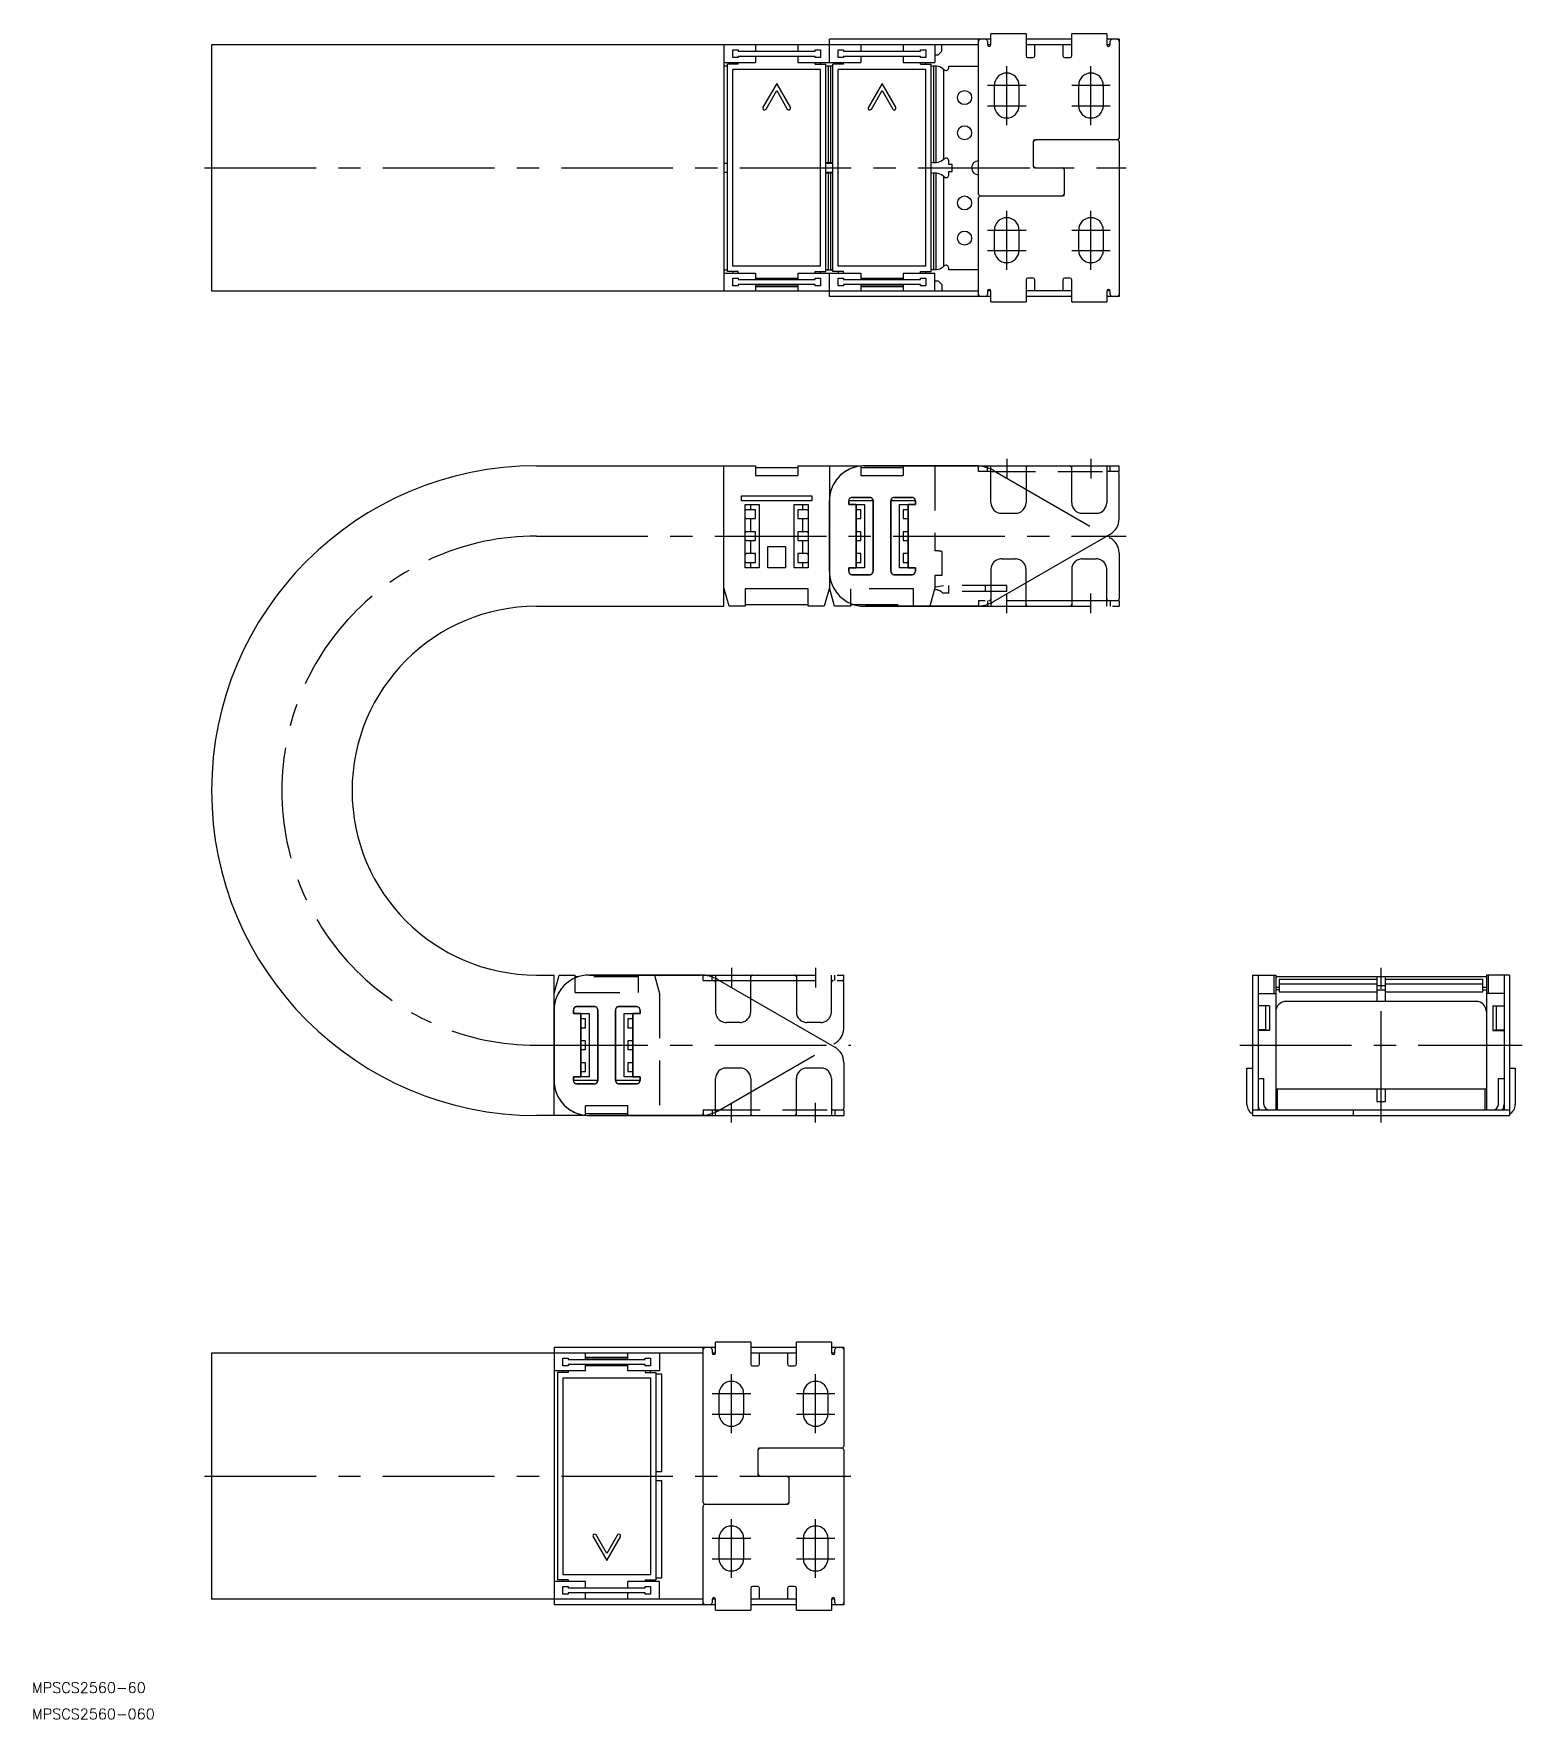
# Model space of a CAD drawing. Extents: x -51 to 373, y -34 to 446.
import ezdxf

# ---------------------------------------------------------------- set-up
doc = ezdxf.new("R2010")
doc.units = 0
for name, pattern in [('CENTER', [50.8, 31.75, -6.35, 6.35, -6.35]), ('DASHED', [19.05, 12.7, -6.35]), ('PHANTOM', [63.5, 31.75, -6.35, 6.35, -6.35, 6.35, -6.35])]:
    doc.linetypes.add(name, pattern=pattern)
doc.layers.get('0').update_dxf_attribs({"linetype": 'CONTINUOUS'})
doc.layers.add('CENTER', color=1, linetype='CENTER')
doc.styles.get("Standard").update_dxf_attribs({"font": 'txt.shx', "height": 3, "bigfont": 'bigfont.shx'})

msp = doc.modelspace()

# ---------------------------------------------------------------- linework, layer by layer
at = {"color": 7, "linetype": 'CONTINUOUS'}
for p, q in [((0, 442.570641), (0, 372.570641)), ((218.407972, 442.570641), (0, 442.570641)), ((145.907972, 442.570641), (145.907972, 372.570641)), ((154.907972, 442.570641), (154.907972, 440.770641)), ((166.907972, 442.570641), (166.907972, 440.770641)), ((175.907972, 437.570641), (175.907972, 444.170641)), ((221.907972, 444.170641), (175.907972, 444.170641)), ((184.907972, 442.570641), (184.907972, 440.770641)), ((196.907972, 442.570641), (196.907972, 440.770641)), ((205.907972, 442.570641), (205.907972, 437.570641)), ((207.907972, 440.770641), (207.907972, 442.570641)), ((218.407972, 400.070641), (218.407972, 444.170641)), ((220.907972, 443.670641), (220.907972, 442.670641)), ((221.89787, 442.570641), (220.918074, 442.570641)), ((231.907972, 445.770641), (221.907972, 445.770641)), ((221.907972, 442.670641), (221.907972, 445.770641)), ((231.907972, 445.770641), (231.907972, 439.470641)), ((244.907972, 444.170641), (231.907972, 444.170641)), ((244.907972, 442.570641), (231.907972, 442.570641)), ((234.407972, 439.470641), (234.407972, 442.570641)), ((242.407972, 442.570641), (242.407972, 439.470641)), ((254.907972, 445.770641), (244.907972, 445.770641)), ((244.907972, 439.470641), (244.907972, 445.770641)), ((254.907972, 445.770641), (254.907972, 442.670641)), ((258.407972, 444.170641), (254.907972, 444.170641)), ((255.89787, 442.570641), (254.918074, 442.570641)), ((255.907972, 442.670641), (255.907972, 443.670641)), ((258.407972, 444.170641), (258.407972, 416.070641)), ((145.907972, 437.570641), (154.907972, 437.570641)), ((146.907972, 378.070641), (146.907972, 437.070641)), ((149.907972, 437.070641), (146.907972, 437.070641)), ((148.407972, 438.970641), (148.407972, 441.170641)), ((148.407972, 441.170641), (149.907972, 441.170641)), ((149.907972, 438.970641), (148.407972, 438.970641)), ((148.407972, 437.570641), (148.407972, 437.070641)), ((149.907972, 441.170641), (149.907972, 440.770641)), ((149.907972, 440.770641), (171.907972, 440.770641)), ((149.907972, 439.370641), (171.907972, 439.370641)), ((149.907972, 439.370641), (149.907972, 438.970641)), ((149.907972, 437.070641), (149.907972, 437.570641)), ((154.907972, 439.370641), (154.907972, 437.570641)), ((166.907972, 439.370641), (166.907972, 437.570641)), ((166.907972, 437.570641), (184.907972, 437.570641)), ((171.907972, 440.770641), (171.907972, 441.170641)), ((171.907972, 441.170641), (173.407972, 441.170641)), ((171.907972, 438.970641), (171.907972, 439.370641)), ((173.407972, 438.970641), (171.907972, 438.970641)), ((171.907972, 437.070641), (171.907972, 437.570641)), ((171.907972, 437.070641), (174.907972, 437.070641)), ((173.407972, 441.170641), (173.407972, 438.970641)), ((173.407972, 437.070641), (173.407972, 437.570641)), ((174.907972, 378.070641), (174.907972, 437.070641)), ((176.907972, 378.070641), (176.907972, 437.070641)), ((179.907972, 437.070641), (176.907972, 437.070641)), ((178.407972, 438.970641), (178.407972, 441.170641)), ((178.407972, 441.170641), (179.907972, 441.170641)), ((179.907972, 438.970641), (178.407972, 438.970641)), ((178.407972, 437.570641), (178.407972, 437.070641)), ((179.907972, 441.170641), (179.907972, 440.770641)), ((179.907972, 440.770641), (201.907972, 440.770641)), ((179.907972, 439.370641), (201.907972, 439.370641)), ((179.907972, 439.370641), (179.907972, 438.970641)), ((179.907972, 437.070641), (179.907972, 437.570641)), ((184.907972, 439.370641), (184.907972, 437.570641)), ((196.907972, 439.370641), (196.907972, 437.570641)), ((196.907972, 437.570641), (205.907972, 437.570641)), ((201.907972, 440.770641), (201.907972, 441.170641)), ((201.907972, 441.170641), (203.407972, 441.170641)), ((201.907972, 438.970641), (201.907972, 439.370641)), ((203.407972, 438.970641), (201.907972, 438.970641)), ((201.907972, 437.070641), (201.907972, 437.570641)), ((201.907972, 437.070641), (204.907972, 437.070641)), ((203.407972, 441.170641), (203.407972, 438.970641)), ((203.407972, 437.070641), (203.407972, 437.570641)), ((204.907972, 378.070641), (204.907972, 437.070641)), ((205.907972, 439.770641), (206.907972, 439.770641)), ((206.907972, 439.770641), (207.907972, 440.770641)), ((232.407972, 438.970641), (233.907972, 438.970641)), ((242.907972, 438.970641), (244.407972, 438.970641)), ((146.907972, 436.570641), (145.907972, 436.570641)), ((173.407972, 435.570641), (148.407972, 435.570641)), ((148.407972, 379.570641), (148.407972, 435.570641)), ((173.407972, 379.570641), (173.407972, 435.570641)), ((175.207972, 436.570641), (175.207972, 436.508914)), ((176.907972, 436.570641), (175.207972, 436.570641)), ((175.607972, 436.559375), (175.607972, 409.081907)), ((176.207972, 436.559375), (176.207972, 409.081907)), ((203.407972, 435.570641), (178.407972, 435.570641)), ((178.407972, 379.570641), (178.407972, 435.570641)), ((203.407972, 379.570641), (203.407972, 435.570641)), ((205.607972, 436.559375), (205.607972, 409.081907)), ((206.207972, 436.559375), (206.207972, 409.081907)), ((208.407972, 435.69314), (208.407972, 409.948142)), ((209.907972, 436.570641), (218.407972, 436.570641)), ((209.907972, 436.034742), (209.907972, 436.570641)), ((160.907972, 431.570641), (157.010858, 424.820641)), ((157.876883, 424.320641), (160.907972, 429.570641)), ((164.805086, 424.820641), (160.907972, 431.570641)), ((160.907972, 429.570641), (163.939061, 424.320641)), ((190.907972, 431.570641), (187.010858, 424.820641)), ((187.876883, 424.320641), (190.907972, 429.570641)), ((194.805086, 424.820641), (190.907972, 431.570641)), ((190.907972, 429.570641), (193.939061, 424.320641)), ((222.907972, 425.270641), (222.907972, 431.070641)), ((229.907972, 431.070641), (229.907972, 425.270641)), ((246.907972, 425.270641), (246.907972, 431.070641)), ((253.907972, 431.070641), (253.907972, 425.270641)), ((233.907972, 415.070641), (233.907972, 408.070641)), ((257.907972, 415.570641), (234.407972, 415.570641)), ((258.407972, 415.070641), (258.407972, 370.970641)), ((146.907972, 408.820641), (145.907972, 408.820641)), ((175.207972, 409.132367), (175.207972, 408.820641)), ((176.907972, 408.820641), (175.207972, 408.820641)), ((209.907972, 408.570641), (209.907972, 409.606539)), ((210.907972, 408.570641), (209.907972, 408.570641)), ((210.907972, 406.570641), (210.907972, 408.570641)), ((145.907972, 406.320641), (146.907972, 406.320641)), ((175.207972, 406.320641), (176.907972, 406.320641)), ((175.207972, 406.320641), (175.207972, 406.008914)), ((175.607972, 406.059375), (175.607972, 378.581907)), ((176.207972, 406.059375), (176.207972, 378.581907)), ((205.607972, 406.059375), (205.607972, 378.581907)), ((206.207972, 406.059375), (206.207972, 378.581907)), ((208.407972, 405.19314), (208.407972, 379.448142)), ((209.907972, 405.534742), (209.907972, 406.570641)), ((209.907972, 406.570641), (210.907972, 406.570641)), ((234.407972, 407.570641), (242.407972, 407.570641)), ((242.907972, 400.070641), (242.907972, 407.070641)), ((218.407972, 370.970641), (218.407972, 399.070641)), ((218.907972, 399.570641), (242.407972, 399.570641)), ((222.907972, 384.070641), (222.907972, 389.870641)), ((229.907972, 389.870641), (229.907972, 384.070641)), ((246.907972, 384.070641), (246.907972, 389.870641)), ((253.907972, 389.870641), (253.907972, 384.070641)), ((173.407972, 379.570641), (148.407972, 379.570641)), ((203.407972, 379.570641), (178.407972, 379.570641)), ((145.907972, 378.570641), (146.907972, 378.570641)), ((145.907972, 377.570641), (154.907972, 377.570641)), ((149.907972, 378.070641), (146.907972, 378.070641)), ((148.407972, 378.070641), (148.407972, 377.570641)), ((148.407972, 376.170641), (149.907972, 376.170641)), ((148.407972, 373.970641), (148.407972, 376.170641)), ((149.907972, 377.570641), (149.907972, 378.070641)), ((149.907972, 376.170641), (149.907972, 375.770641)), ((149.907972, 375.770641), (171.907972, 375.770641)), ((154.907972, 377.570641), (154.907972, 375.770641)), ((154.907972, 376.170641), (166.907972, 376.170641)), ((166.907972, 377.570641), (166.907972, 375.770641)), ((166.907972, 377.570641), (184.907972, 377.570641)), ((171.907972, 377.570641), (171.907972, 378.070641)), ((171.907972, 378.070641), (174.907972, 378.070641)), ((171.907972, 375.770641), (171.907972, 376.170641)), ((171.907972, 376.170641), (173.407972, 376.170641)), ((173.407972, 377.570641), (173.407972, 378.070641)), ((173.407972, 376.170641), (173.407972, 373.970641)), ((175.207972, 378.632367), (175.207972, 378.570641)), ((175.207972, 378.570641), (176.907972, 378.570641)), ((175.907972, 370.970641), (175.907972, 377.570641)), ((179.907972, 378.070641), (176.907972, 378.070641)), ((178.407972, 378.070641), (178.407972, 377.570641)), ((178.407972, 376.170641), (179.907972, 376.170641)), ((178.407972, 373.970641), (178.407972, 376.170641)), ((179.907972, 377.570641), (179.907972, 378.070641)), ((179.907972, 376.170641), (179.907972, 375.770641)), ((179.907972, 375.770641), (201.907972, 375.770641)), ((184.907972, 377.570641), (184.907972, 375.770641)), ((184.907972, 376.170641), (196.907972, 376.170641)), ((196.907972, 377.570641), (205.907972, 377.570641)), ((196.907972, 377.570641), (196.907972, 375.770641)), ((201.907972, 377.570641), (201.907972, 378.070641)), ((201.907972, 378.070641), (204.907972, 378.070641)), ((201.907972, 375.770641), (201.907972, 376.170641)), ((201.907972, 376.170641), (203.407972, 376.170641)), ((203.407972, 377.570641), (203.407972, 378.070641)), ((203.407972, 376.170641), (203.407972, 373.970641)), ((205.907972, 372.570641), (205.907972, 377.570641)), ((205.907972, 375.370641), (206.907972, 375.370641)), ((207.907972, 374.370641), (206.907972, 375.370641)), ((209.907972, 378.570641), (209.907972, 379.106539)), ((218.407972, 378.570641), (209.907972, 378.570641)), ((231.907972, 375.670641), (231.907972, 369.370641)), ((233.907972, 376.170641), (232.407972, 376.170641)), ((234.407972, 372.570641), (234.407972, 375.670641)), ((242.407972, 375.670641), (242.407972, 372.570641)), ((244.407972, 376.170641), (242.907972, 376.170641)), ((244.907972, 369.370641), (244.907972, 375.670641)), ((0, 372.570641), (218.407972, 372.570641)), ((149.907972, 373.970641), (148.407972, 373.970641)), ((171.907972, 374.370641), (149.907972, 374.370641)), ((149.907972, 374.370641), (149.907972, 373.970641)), ((154.907972, 374.370641), (154.907972, 372.570641)), ((154.907972, 373.983071), (166.907972, 373.983071)), ((154.907972, 373.797421), (166.907972, 373.797421)), ((166.907972, 374.370641), (166.907972, 372.570641)), ((171.907972, 373.970641), (171.907972, 374.370641)), ((173.407972, 373.970641), (171.907972, 373.970641)), ((221.907972, 370.970641), (175.907972, 370.970641)), ((179.907972, 373.970641), (178.407972, 373.970641)), ((201.907972, 374.370641), (179.907972, 374.370641)), ((179.907972, 374.370641), (179.907972, 373.970641)), ((184.907972, 374.370641), (184.907972, 372.570641)), ((184.907972, 373.983071), (196.907972, 373.983071)), ((184.907972, 373.797421), (196.907972, 373.797421)), ((196.907972, 374.370641), (196.907972, 372.570641)), ((201.907972, 373.970641), (201.907972, 374.370641)), ((203.407972, 373.970641), (201.907972, 373.970641)), ((207.907972, 374.370641), (207.907972, 372.570641)), ((220.907972, 372.470641), (220.907972, 371.470641)), ((221.89787, 372.570641), (220.918074, 372.570641)), ((221.907972, 369.370641), (221.907972, 372.470641)), ((244.907972, 372.570641), (231.907972, 372.570641)), ((244.907972, 370.970641), (231.907972, 370.970641)), ((254.907972, 372.470641), (254.907972, 369.370641)), ((258.407972, 370.970641), (254.907972, 370.970641)), ((255.89787, 372.570641), (254.918074, 372.570641)), ((255.907972, 371.470641), (255.907972, 372.470641)), ((221.907972, 369.370641), (231.907972, 369.370641)), ((244.907972, 369.370641), (254.907972, 369.370641)), ((92.5, 322.714731), (154.907972, 322.714731)), ((145.907972, 282.714731), (145.907972, 322.714731)), ((154.907972, 322.714731), (154.907972, 319.994927)), ((154.907972, 322.214731), (166.907972, 322.214731)), ((166.907972, 322.714731), (184.907972, 322.714731)), ((166.907972, 322.714731), (166.907972, 319.994927)), ((175.907972, 322.714731), (175.907972, 288.014731)), ((184.907972, 322.714731), (184.907972, 322.664605)), ((217.907972, 322.714731), (185.907972, 322.714731)), ((218.407972, 322.714731), (258.407972, 322.714731)), ((218.407972, 321.114731), (218.407972, 322.714731)), ((220.907972, 321.114731), (220.907972, 322.714731)), ((221.907972, 312.214731), (221.907972, 322.714731)), ((231.907972, 322.714731), (231.907972, 312.214731)), ((244.907972, 312.214731), (244.907972, 322.714731)), ((254.907972, 322.714731), (254.907972, 312.214731)), ((255.907972, 321.114731), (255.907972, 322.714731)), ((258.407972, 321.114731), (258.407972, 322.714731)), ((154.907972, 319.994927), (166.907972, 319.994927)), ((221.907972, 321.114731), (218.407972, 321.114731)), ((258.407972, 321.114731), (254.907972, 321.114731)), ((258.407972, 307.601482), (258.407972, 320.614731)), ((150.907972, 314.214731), (170.907972, 314.214731)), ((150.907972, 312.714731), (150.907972, 314.214731)), ((170.907972, 312.714731), (150.907972, 312.714731)), ((170.907972, 314.214731), (170.907972, 312.714731)), ((188.407972, 312.714731), (181.407972, 312.714731)), ((181.407972, 312.714731), (181.407972, 311.714731)), ((187.407972, 313.714731), (182.407972, 313.714731)), ((188.407972, 292.714731), (188.407972, 312.714731)), ((193.407972, 312.714731), (193.407972, 292.714731)), ((200.407972, 312.714731), (193.407972, 312.714731)), ((199.407972, 313.714731), (194.407972, 313.714731)), ((200.407972, 311.714731), (200.407972, 312.714731)), ((151.907972, 311.714731), (155.907972, 311.714731)), ((151.907972, 293.714731), (151.907972, 311.714731)), ((154.907972, 310.214731), (152.207972, 310.214731)), ((152.207972, 307.714731), (154.907972, 307.714731)), ((153.507972, 310.214731), (153.507972, 311.714731)), ((153.507972, 303.964731), (153.507972, 307.714731)), ((154.907972, 307.714731), (154.907972, 310.214731)), ((155.907972, 311.714731), (155.907972, 293.714731)), ((165.907972, 293.714731), (165.907972, 311.714731)), ((165.907972, 311.714731), (169.907972, 311.714731)), ((169.607972, 310.214731), (166.907972, 310.214731)), ((166.907972, 310.214731), (166.907972, 307.714731)), ((166.907972, 307.714731), (169.607972, 307.714731)), ((168.307972, 311.714731), (168.307972, 310.214731)), ((168.307972, 307.714731), (168.307972, 303.964731)), ((169.907972, 311.714731), (169.907972, 293.714731)), ((181.407972, 311.714731), (185.907972, 311.714731)), ((183.507972, 293.714731), (183.507972, 311.714731)), ((184.907972, 310.214731), (183.507972, 310.214731)), ((183.507972, 307.714731), (184.907972, 307.714731)), ((184.907972, 307.714731), (184.907972, 310.214731)), ((185.907972, 311.714731), (185.907972, 293.714731)), ((195.907972, 293.714731), (195.907972, 311.714731)), ((195.907972, 311.714731), (200.407972, 311.714731)), ((198.307972, 310.214731), (196.907972, 310.214731)), ((196.907972, 310.214731), (196.907972, 307.714731)), ((196.907972, 307.714731), (198.307972, 307.714731)), ((198.307972, 293.714731), (198.307972, 311.714731)), ((224.907972, 309.214731), (228.907972, 309.214731)), ((247.907972, 309.214731), (251.907972, 309.214731)), ((154.907972, 303.964731), (152.207972, 303.964731)), ((154.907972, 301.464731), (154.907972, 303.964731)), ((169.607972, 303.964731), (166.907972, 303.964731)), ((166.907972, 303.964731), (166.907972, 301.464731)), ((184.907972, 303.964731), (183.507972, 303.964731)), ((184.907972, 301.464731), (184.907972, 303.964731)), ((196.907972, 303.964731), (196.907972, 301.464731)), ((198.307972, 303.964731), (196.907972, 303.964731)), ((222.623362, 284.054477), (255.907972, 303.271355)), ((152.207972, 301.464731), (154.907972, 301.464731)), ((154.907972, 297.714731), (152.207972, 297.714731)), ((153.507972, 297.714731), (153.507972, 301.464731)), ((154.907972, 295.214731), (154.907972, 297.714731)), ((158.407972, 299.714731), (163.407972, 299.714731)), ((158.407972, 293.714731), (158.407972, 299.714731)), ((163.407972, 299.714731), (163.407972, 293.714731)), ((166.907972, 301.464731), (169.607972, 301.464731)), ((169.607972, 297.714731), (166.907972, 297.714731)), ((166.907972, 297.714731), (166.907972, 295.214731)), ((168.307972, 301.464731), (168.307972, 297.714731)), ((183.507972, 301.464731), (184.907972, 301.464731)), ((184.907972, 297.714731), (183.507972, 297.714731)), ((184.907972, 295.214731), (184.907972, 297.714731)), ((196.907972, 301.464731), (198.307972, 301.464731)), ((198.307972, 297.714731), (196.907972, 297.714731)), ((196.907972, 297.714731), (196.907972, 295.214731)), ((155.907972, 293.714731), (151.907972, 293.714731)), ((152.207972, 295.214731), (154.907972, 295.214731)), ((153.507972, 293.714731), (153.507972, 295.214731)), ((163.407972, 293.714731), (158.407972, 293.714731)), ((169.907972, 293.714731), (165.907972, 293.714731)), ((166.907972, 295.214731), (169.607972, 295.214731)), ((168.307972, 295.214731), (168.307972, 293.714731)), ((181.407972, 293.714731), (181.407972, 292.714731)), ((185.907972, 293.714731), (181.407972, 293.714731)), ((183.507972, 295.214731), (184.907972, 295.214731)), ((200.407972, 293.714731), (195.907972, 293.714731)), ((196.907972, 295.214731), (198.307972, 295.214731)), ((200.407972, 292.714731), (200.407972, 293.714731)), ((147.338022, 282.714731), (145.907972, 288.014731)), ((175.907972, 288.014731), (174.477922, 282.714731)), ((177.338022, 282.714731), (175.907972, 288.014731)), ((182.407972, 291.714731), (187.407972, 291.714731)), ((194.407972, 291.714731), (199.407972, 291.714731)), ((169.907972, 287.714731), (151.907972, 287.714731)), ((151.907972, 287.714731), (151.907972, 282.714731)), ((151.907972, 283.214731), (169.907972, 283.214731)), ((169.907972, 282.714731), (169.907972, 287.714731)), ((181.907972, 283.54958), (181.907972, 282.714731)), ((181.907972, 283.214731), (182.785473, 283.214731)), ((92.5, 282.714731), (145.907972, 282.714731)), ((151.907972, 282.714731), (147.338022, 282.714731)), ((174.477922, 282.714731), (169.907972, 282.714731)), ((181.907972, 282.714731), (177.338022, 282.714731)), ((185.907972, 282.714731), (217.623362, 282.714731)), ((92.5, 177.714731), (97.507972, 177.714731)), ((97.507972, 137.714731), (97.507972, 177.714731)), ((97.507972, 172.414731), (98.938022, 177.714731)), ((98.938022, 177.714731), (103.507972, 177.714731)), ((103.507972, 176.879882), (103.507972, 177.714731)), ((107.507972, 177.714731), (139.223362, 177.714731)), ((296.417279, 177.714731), (303.017279, 177.714731)), ((296.417279, 177.714731), (296.417279, 137.714731)), ((298.017279, 177.714731), (298.017279, 139.314731)), ((302.517279, 177.714731), (302.517279, 172.414731)), ((303.017279, 177.714731), (303.017279, 139.314731)), ((363.017279, 177.714731), (363.017279, 139.314731)), ((369.617279, 177.714731), (363.017279, 177.714731)), ((363.517279, 177.714731), (363.517279, 172.414731)), ((368.017279, 177.714731), (368.017279, 139.314731)), ((369.617279, 177.714731), (369.617279, 137.714731)), ((104.385473, 177.214731), (103.507972, 177.214731)), ((144.223362, 176.374985), (177.507972, 157.158107)), ((363.017279, 177.214731), (303.017279, 177.214731)), ((304.017279, 174.114731), (303.017279, 174.114731)), ((304.017279, 173.514731), (303.017279, 173.514731)), ((304.017279, 176.514731), (331.767279, 176.514731)), ((304.017279, 176.514731), (304.017279, 172.914731)), ((304.017279, 175.205602), (331.767279, 175.205602)), ((304.017279, 172.914731), (331.767279, 172.914731)), ((331.767279, 177.214731), (331.767279, 170.214731)), ((331.767279, 174.714731), (334.267279, 174.714731)), ((331.767279, 173.514731), (334.267279, 173.514731)), ((334.267279, 170.214731), (334.267279, 177.214731)), ((334.267279, 176.514731), (362.017279, 176.514731)), ((334.267279, 175.205602), (362.017279, 175.205602)), ((334.267279, 172.914731), (362.017279, 172.914731)), ((362.017279, 172.914731), (362.017279, 176.514731)), ((363.017279, 174.114731), (362.017279, 174.114731)), ((362.017279, 173.514731), (363.017279, 173.514731)), ((104.007972, 168.714731), (109.007972, 168.714731)), ((116.007972, 168.714731), (121.007972, 168.714731)), ((298.017279, 172.414731), (303.017279, 172.414731)), ((301.217279, 168.914731), (298.017279, 168.914731)), ((300.217279, 162.106967), (300.217279, 168.914731)), ((301.217279, 168.914731), (301.217279, 161.914731)), ((360.017279, 170.214731), (306.017279, 170.214731)), ((368.017279, 172.414731), (363.017279, 172.414731)), ((364.817279, 168.914731), (368.017279, 168.914731)), ((364.817279, 168.914731), (364.817279, 161.914731)), ((365.817279, 168.914731), (365.817279, 162.106967)), ((103.007972, 166.714731), (103.007972, 167.714731)), ((103.007972, 166.714731), (107.507972, 166.714731)), ((105.107972, 148.714731), (105.107972, 166.714731)), ((106.507972, 165.214731), (105.107972, 165.214731)), ((106.507972, 162.714731), (106.507972, 165.214731)), ((107.507972, 166.714731), (107.507972, 148.714731)), ((110.007972, 167.714731), (110.007972, 147.714731)), ((115.007972, 147.714731), (115.007972, 167.714731)), ((117.507972, 148.714731), (117.507972, 166.714731)), ((117.507972, 166.714731), (122.007972, 166.714731)), ((118.507972, 165.214731), (118.507972, 162.714731)), ((119.907972, 165.214731), (118.507972, 165.214731)), ((119.907972, 166.714731), (119.907972, 148.714731)), ((122.007972, 167.714731), (122.007972, 166.714731)), ((105.107972, 162.714731), (106.507972, 162.714731)), ((106.507972, 158.964731), (105.107972, 158.964731)), ((106.507972, 156.464731), (106.507972, 158.964731)), ((118.507972, 162.714731), (119.907972, 162.714731)), ((118.507972, 158.964731), (118.507972, 156.464731)), ((119.907972, 158.964731), (118.507972, 158.964731)), ((300.217279, 162.106967), (298.017279, 162.106967)), ((301.217279, 161.914731), (298.017279, 161.914731)), ((364.817279, 161.914731), (368.017279, 161.914731)), ((365.817279, 162.106967), (368.017279, 162.106967)), ((105.107972, 156.464731), (106.507972, 156.464731)), ((118.507972, 156.464731), (119.907972, 156.464731)), ((106.507972, 152.714731), (105.107972, 152.714731)), ((105.107972, 150.214731), (106.507972, 150.214731)), ((106.507972, 150.214731), (106.507972, 152.714731)), ((118.507972, 152.714731), (118.507972, 150.214731)), ((119.907972, 152.714731), (118.507972, 152.714731)), ((118.507972, 150.214731), (119.907972, 150.214731)), ((150.507972, 151.214731), (146.507972, 151.214731)), ((173.507972, 151.214731), (169.507972, 151.214731)), ((180.007972, 152.82798), (180.007972, 139.814731)), ((294.817279, 151.214731), (296.417279, 151.214731)), ((294.817279, 140.814731), (294.817279, 151.214731)), ((369.617279, 151.214731), (371.217279, 151.214731)), ((371.217279, 151.214731), (371.217279, 140.814731)), ((107.507972, 148.714731), (103.007972, 148.714731)), ((103.007972, 147.714731), (103.007972, 148.714731)), ((110.007972, 147.714731), (103.007972, 147.714731)), ((109.007972, 146.714731), (104.007972, 146.714731)), ((122.007972, 147.714731), (115.007972, 147.714731)), ((121.007972, 146.714731), (116.007972, 146.714731)), ((122.007972, 148.714731), (117.507972, 148.714731)), ((122.007972, 148.714731), (122.007972, 147.714731)), ((143.507972, 137.714731), (143.507972, 148.214731)), ((153.507972, 148.214731), (153.507972, 137.714731)), ((166.507972, 137.714731), (166.507972, 148.214731)), ((176.507972, 148.214731), (176.507972, 137.714731)), ((298.017279, 148.214731), (299.617279, 148.214731)), ((299.617279, 140.814731), (299.617279, 148.214731)), ((363.017279, 145.214731), (303.017279, 145.214731)), ((303.517279, 139.314731), (303.517279, 145.214731)), ((331.767279, 145.214731), (331.767279, 141.714731)), ((334.267279, 141.714731), (334.267279, 145.214731)), ((362.517279, 145.214731), (362.517279, 139.314731)), ((366.417279, 148.214731), (368.017279, 148.214731)), ((366.417279, 140.814731), (366.417279, 148.214731)), ((140.007972, 139.314731), (143.507972, 139.314731)), ((140.007972, 139.314731), (140.007972, 137.714731)), ((142.507972, 139.314731), (142.507972, 137.714731)), ((176.507972, 139.314731), (180.007972, 139.314731)), ((177.507972, 139.314731), (177.507972, 137.714731)), ((180.007972, 139.314731), (180.007972, 137.714731)), ((296.417279, 139.314731), (369.617279, 139.314731)), ((325.017279, 139.314731), (325.017279, 137.714731)), ((331.767279, 141.714731), (334.267279, 141.714731)), ((106.507972, 137.714731), (92.5, 137.714731)), ((106.507972, 137.714731), (106.507972, 137.764857)), ((139.507972, 137.714731), (107.507972, 137.714731)), ((140.007972, 137.714731), (180.007972, 137.714731)), ((296.417279, 137.714731), (369.617279, 137.714731)), ((143.507972, 70.1), (143.507972, 73.2)), ((153.507972, 73.2), (143.507972, 73.2)), ((153.507972, 73.2), (153.507972, 66.9)), ((166.507972, 66.9), (166.507972, 73.2)), ((176.507972, 73.2), (166.507972, 73.2)), ((176.507972, 73.2), (176.507972, 70.1)), ((0, 70), (0, 0)), ((140.007972, 70), (0, 70)), ((97.507972, 71.6), (97.507972, -1.6)), ((143.507972, 71.6), (97.507972, 71.6)), ((100.007972, 68.6), (101.507972, 68.6)), ((100.007972, 66.4), (100.007972, 68.6)), ((101.507972, 68.6), (101.507972, 68.2)), ((101.507972, 68.2), (123.507972, 68.2)), ((106.507972, 68.2), (106.507972, 70)), ((118.507972, 68.77322), (106.507972, 68.77322)), ((118.507972, 68.587569), (106.507972, 68.587569)), ((118.507972, 68.2), (118.507972, 70)), ((123.507972, 68.6), (125.007972, 68.6)), ((123.507972, 68.2), (123.507972, 68.6)), ((125.007972, 68.6), (125.007972, 66.4)), ((127.507972, 70), (127.507972, 65)), ((140.007972, 27.5), (140.007972, 71.6)), ((142.507972, 71.1), (142.507972, 70.1)), ((143.49787, 70), (142.518074, 70)), ((166.507972, 71.6), (153.507972, 71.6)), ((166.507972, 70), (153.507972, 70)), ((156.007972, 66.9), (156.007972, 70)), ((164.007972, 70), (164.007972, 66.9)), ((180.007972, 71.6), (176.507972, 71.6)), ((177.49787, 70), (176.518074, 70)), ((177.507972, 70.1), (177.507972, 71.1)), ((180.007972, 71.6), (180.007972, 43.5)), ((106.507972, 65), (97.507972, 65)), ((98.507972, 64.5), (98.507972, 5.5)), ((101.507972, 64.5), (98.507972, 64.5)), ((101.507972, 66.4), (100.007972, 66.4)), ((100.007972, 65), (100.007972, 64.5)), ((100.007972, 63), (125.007972, 63)), ((100.007972, 63), (100.007972, 7)), ((123.507972, 66.8), (101.507972, 66.8)), ((101.507972, 66.8), (101.507972, 66.4)), ((101.507972, 65), (101.507972, 64.5)), ((106.507972, 65), (106.507972, 66.8)), ((118.507972, 66.4), (106.507972, 66.4)), ((118.507972, 65), (118.507972, 66.8)), ((127.507972, 65), (118.507972, 65)), ((123.507972, 66.4), (123.507972, 66.8)), ((125.007972, 66.4), (123.507972, 66.4)), ((123.507972, 65), (123.507972, 64.5)), ((123.507972, 64.5), (126.507972, 64.5)), ((125.007972, 64.5), (125.007972, 65)), ((125.007972, 63), (125.007972, 7)), ((126.507972, 64.5), (126.507972, 5.5)), ((128.207972, 64), (126.507972, 64)), ((128.207972, 36.25), (128.207972, 64)), ((154.007972, 66.4), (155.507972, 66.4)), ((164.507972, 66.4), (166.007972, 66.4)), ((144.507972, 52.7), (144.507972, 58.5)), ((151.507972, 58.5), (151.507972, 52.7)), ((168.507972, 52.7), (168.507972, 58.5)), ((175.507972, 58.5), (175.507972, 52.7)), ((155.507972, 42.5), (155.507972, 35.5)), ((179.507972, 43), (156.007972, 43)), ((180.007972, 42.5), (180.007972, -1.6)), ((128.207972, 36.25), (126.507972, 36.25)), ((126.507972, 33.75), (128.207972, 33.75)), ((128.207972, 6), (128.207972, 33.75)), ((156.007972, 35), (164.007972, 35)), ((164.507972, 27.5), (164.507972, 34.5)), ((140.007972, -1.6), (140.007972, 26.5)), ((140.507972, 27), (164.007972, 27)), ((108.610858, 17.75), (112.507972, 11)), ((112.507972, 13), (109.476883, 18.25)), ((115.539061, 18.25), (112.507972, 13)), ((112.507972, 11), (116.405086, 17.75)), ((144.507972, 11.5), (144.507972, 17.3)), ((151.507972, 17.3), (151.507972, 11.5)), ((168.507972, 11.5), (168.507972, 17.3)), ((175.507972, 17.3), (175.507972, 11.5)), ((106.507972, 5), (97.507972, 5)), ((101.507972, 5.5), (98.507972, 5.5)), ((100.007972, 7), (125.007972, 7)), ((100.007972, 5.5), (100.007972, 5)), ((101.507972, 5.5), (101.507972, 5)), ((106.507972, 3.2), (106.507972, 5)), ((127.507972, 5), (118.507972, 5)), ((118.507972, 3.2), (118.507972, 5)), ((123.507972, 5.5), (126.507972, 5.5)), ((123.507972, 5.5), (123.507972, 5)), ((125.007972, 5), (125.007972, 5.5)), ((126.507972, 6), (128.207972, 6)), ((127.507972, 0), (127.507972, 5)), ((140.007972, 0), (0, 0)), ((100.007972, 1.4), (100.007972, 3.6)), ((100.007972, 3.6), (101.507972, 3.6)), ((101.507972, 1.4), (100.007972, 1.4)), ((101.507972, 3.6), (101.507972, 3.2)), ((101.507972, 3.2), (123.507972, 3.2)), ((123.507972, 1.8), (101.507972, 1.8)), ((101.507972, 1.8), (101.507972, 1.4)), ((106.507972, 0), (106.507972, 1.8)), ((118.507972, 0), (118.507972, 1.8)), ((123.507972, 3.6), (125.007972, 3.6)), ((123.507972, 3.2), (123.507972, 3.6)), ((123.507972, 1.4), (123.507972, 1.8)), ((125.007972, 1.4), (123.507972, 1.4)), ((125.007972, 3.6), (125.007972, 1.4)), ((143.49787, 0), (142.518074, 0)), ((153.507972, 3.1), (153.507972, -3.2)), ((166.507972, 0), (153.507972, 0)), ((155.507972, 3.6), (154.007972, 3.6)), ((156.007972, 0), (156.007972, 3.1)), ((164.007972, 3.1), (164.007972, 0)), ((166.007972, 3.6), (164.507972, 3.6)), ((166.507972, -3.2), (166.507972, 3.1)), ((177.49787, 0), (176.518074, 0)), ((143.507972, -1.6), (97.507972, -1.6)), ((142.507972, -0.1), (142.507972, -1.1)), ((143.507972, -3.2), (143.507972, -0.1)), ((143.507972, -3.2), (153.507972, -3.2)), ((166.507972, -1.6), (153.507972, -1.6)), ((166.507972, -3.2), (176.507972, -3.2)), ((176.507972, -0.1), (176.507972, -3.2)), ((180.007972, -1.6), (176.507972, -1.6)), ((177.507972, -1.1), (177.507972, -0.1))]:
    msp.add_line(p, q, dxfattribs=at)
at = {"color": 3, "linetype": 'DASHED'}
for p, q in [((184.907972, 322.664605), (184.907972, 319.994927)), ((184.907972, 322.214731), (196.907972, 322.214731)), ((196.907972, 322.714731), (196.907972, 319.994927)), ((205.907972, 322.714731), (205.907972, 298.514731)), ((184.907972, 319.994927), (196.907972, 319.994927)), ((221.907972, 321.114731), (254.907972, 321.114731)), ((207.907972, 298.322495), (207.907972, 291.514731)), ((205.907972, 288.014731), (204.477922, 282.714731)), ((207.907972, 291.514731), (205.907972, 291.514731)), ((205.907972, 291.514731), (205.907972, 288.014731)), ((205.907972, 288.214731), (206.207972, 288.214731)), ((206.207972, 288.214731), (208.407972, 288.614731)), ((226.407972, 288.614731), (208.407972, 288.614731)), ((209.907972, 286.414731), (209.907972, 288.614731)), ((220.407972, 286.914731), (220.407972, 288.614731)), ((226.407972, 286.914731), (226.407972, 288.614731)), ((199.907972, 287.714731), (181.907972, 287.714731)), ((181.907972, 287.714731), (181.907972, 283.54958)), ((182.785473, 283.214731), (199.907972, 283.214731)), ((199.907972, 282.714731), (199.907972, 287.714731)), ((206.207972, 287.414731), (205.74608, 287.414731)), ((209.907972, 286.414731), (208.207972, 286.414731)), ((226.407972, 286.914731), (209.907972, 286.914731)), ((121.507972, 177.714731), (121.507972, 172.714731)), ((126.077922, 177.714731), (127.507972, 172.414731)), ((103.507972, 172.714731), (103.507972, 176.879882)), ((121.507972, 177.214731), (104.385473, 177.214731)), ((103.507972, 172.714731), (121.507972, 172.714731)), ((127.507972, 172.414731), (127.507972, 137.714731)), ((118.507972, 140.434535), (106.507972, 140.434535)), ((106.507972, 137.764857), (106.507972, 140.434535)), ((118.507972, 137.714731), (118.507972, 140.434535)), ((143.507972, 139.314731), (176.507972, 139.314731)), ((118.507972, 138.214731), (106.507972, 138.214731))]:
    msp.add_line(p, q, dxfattribs=at)
at = {"color": 3, "linetype": 'PHANTOM'}
for p, q in [((185.907972, 322.714731), (217.623362, 322.714731)), ((222.623362, 321.374985), (255.907972, 302.158107)), ((175.907972, 292.714731), (175.907972, 312.714731)), ((181.407972, 311.714731), (181.407972, 312.714731)), ((182.407972, 313.714731), (187.407972, 313.714731)), ((188.407972, 312.714731), (188.407972, 292.714731)), ((193.407972, 292.714731), (193.407972, 312.714731)), ((194.407972, 313.714731), (199.407972, 313.714731)), ((200.407972, 312.714731), (200.407972, 311.714731)), ((183.507972, 311.714731), (181.407972, 311.714731)), ((183.507972, 311.714731), (183.507972, 293.714731)), ((198.307972, 311.714731), (198.307972, 293.714731)), ((200.407972, 311.714731), (198.307972, 311.714731)), ((258.407972, 297.82798), (258.407972, 284.814731)), ((181.407972, 292.714731), (181.407972, 293.714731)), ((181.407972, 293.714731), (183.507972, 293.714731)), ((198.307972, 293.714731), (200.407972, 293.714731)), ((200.407972, 293.714731), (200.407972, 292.714731)), ((221.907972, 293.214731), (221.907972, 282.714731)), ((224.907972, 296.214731), (228.907972, 296.214731)), ((231.907972, 282.714731), (231.907972, 293.214731)), ((244.907972, 293.214731), (244.907972, 282.714731)), ((247.907972, 296.214731), (251.907972, 296.214731)), ((254.907972, 282.714731), (254.907972, 293.214731)), ((187.407972, 291.714731), (182.407972, 291.714731)), ((199.407972, 291.714731), (194.407972, 291.714731)), ((258.407972, 284.314731), (218.407972, 284.314731)), ((218.407972, 284.314731), (218.407972, 282.714731)), ((220.907972, 284.314731), (220.907972, 282.714731)), ((226.407972, 280.714731), (226.407972, 286.314731)), ((250.407972, 280.714731), (250.407972, 286.314731)), ((255.907972, 284.314731), (255.907972, 282.714731)), ((258.407972, 284.314731), (258.407972, 282.714731)), ((217.907972, 282.714731), (185.907972, 282.714731)), ((218.407972, 282.714731), (258.407972, 282.714731)), ((139.507972, 177.714731), (107.507972, 177.714731)), ((140.007972, 177.714731), (180.007972, 177.714731)), ((140.007972, 176.114731), (140.007972, 177.714731)), ((142.507972, 176.114731), (142.507972, 177.714731)), ((143.507972, 177.714731), (143.507972, 167.214731)), ((148.007972, 179.714731), (148.007972, 174.114731)), ((153.507972, 167.214731), (153.507972, 177.714731)), ((166.507972, 177.714731), (166.507972, 167.214731)), ((172.007972, 179.714731), (172.007972, 174.114731)), ((176.507972, 167.214731), (176.507972, 177.714731)), ((177.507972, 176.114731), (177.507972, 177.714731)), ((180.007972, 176.114731), (180.007972, 177.714731)), ((140.007972, 176.114731), (180.007972, 176.114731)), ((180.007972, 162.601482), (180.007972, 175.614731)), ((109.007972, 168.714731), (104.007972, 168.714731)), ((121.007972, 168.714731), (116.007972, 168.714731)), ((97.507972, 167.714731), (97.507972, 147.714731)), ((103.007972, 167.714731), (103.007972, 166.714731)), ((105.107972, 166.714731), (103.007972, 166.714731)), ((105.107972, 166.714731), (105.107972, 148.714731)), ((110.007972, 147.714731), (110.007972, 167.714731)), ((115.007972, 167.714731), (115.007972, 147.714731)), ((119.907972, 148.714731), (119.907972, 166.714731)), ((122.007972, 166.714731), (119.907972, 166.714731)), ((122.007972, 166.714731), (122.007972, 167.714731)), ((150.507972, 164.214731), (146.507972, 164.214731)), ((173.507972, 164.214731), (169.507972, 164.214731)), ((144.223362, 139.054477), (177.507972, 158.271355)), ((103.007972, 148.714731), (103.007972, 147.714731)), ((103.007972, 148.714731), (105.107972, 148.714731)), ((104.007972, 146.714731), (109.007972, 146.714731)), ((116.007972, 146.714731), (121.007972, 146.714731)), ((119.907972, 148.714731), (122.007972, 148.714731)), ((122.007972, 147.714731), (122.007972, 148.714731)), ((107.507972, 137.714731), (139.223362, 137.714731))]:
    msp.add_line(p, q, dxfattribs=at)
at = {"color": 7, "linetype": 'CONTINUOUS'}
for centre in [(214.407972, 427.570641), (214.407972, 417.570641), (214.407972, 397.570641), (214.407972, 387.570641)]:
    msp.add_circle(centre, 2, dxfattribs=at)
for centre, radius, start, end in [((218.907972, 443.670641), 0.5, 90, 180), ((220.407972, 443.670641), 0.5, 0, 90), ((221.407972, 442.670641), 0.5, 180, 0), ((255.407972, 442.670641), 0.5, 180, 0), ((256.407972, 443.670641), 0.5, 90, 180), ((257.907972, 443.670641), 0.5, 0, 90), ((232.407972, 439.470641), 0.5, 180, 270), ((233.907972, 439.470641), 0.5, 270, 0), ((242.907972, 439.470641), 0.5, 180, 270), ((244.407972, 439.470641), 0.5, 270, 0), ((175.907972, 432.570641), 4, 75.522488, 104.477512), ((205.907972, 432.570641), 4, 46.826449, 104.477512), ((209.157972, 436.034742), 0.75, 226.826449, 0), ((226.407972, 431.070641), 3.5, 0, 180), ((250.407972, 431.070641), 3.5, 0, 180), ((157.44387, 424.570641), 0.5, 150, 330), ((164.372074, 424.570641), 0.5, 210, 30), ((187.44387, 424.570641), 0.5, 150, 330), ((194.372074, 424.570641), 0.5, 210, 30), ((226.407972, 425.270641), 3.5, 180, 0), ((250.407972, 425.270641), 3.5, 180, 0), ((234.407972, 415.070641), 0.5, 90, 180), ((234.907972, 414.570641), 1, 90, 180), ((257.907972, 416.070641), 0.5, 270, 0), ((257.907972, 415.070641), 0.5, 0, 90), ((175.907972, 413.070641), 4, 255.522488, 284.477512), ((205.907972, 413.070641), 4, 255.522488, 313.173551), ((209.157972, 409.606539), 0.75, 0, 133.173551), ((218.407972, 407.570641), 2, 90, 270), ((234.907972, 408.570641), 1, 180, 270), ((234.407972, 408.070641), 0.5, 180, 270), ((175.907972, 402.070641), 4, 75.522488, 104.477512), ((205.907972, 402.070641), 4, 46.826449, 104.477512), ((209.157972, 405.534742), 0.75, 226.826449, 0), ((241.907972, 406.570641), 1, 0, 90), ((242.407972, 407.070641), 0.5, 0, 90), ((218.907972, 400.070641), 0.5, 180, 270), ((218.907972, 399.070641), 0.5, 90, 180), ((241.907972, 400.570641), 1, 270, 0), ((242.407972, 400.070641), 0.5, 270, 0), ((226.407972, 389.870641), 3.5, 0, 180), ((250.407972, 389.870641), 3.5, 0, 180), ((226.407972, 384.070641), 3.5, 180, 0), ((250.407972, 384.070641), 3.5, 180, 0), ((205.907972, 382.570641), 4, 255.522488, 313.173551), ((209.157972, 379.106539), 0.75, 0, 133.173551), ((175.907972, 382.570641), 4, 255.522488, 284.477512), ((232.407972, 375.670641), 0.5, 90, 180), ((233.907972, 375.670641), 0.5, 0, 90), ((242.907972, 375.670641), 0.5, 90, 180), ((244.407972, 375.670641), 0.5, 0, 90), ((218.907972, 371.470641), 0.5, 180, 270), ((220.407972, 371.470641), 0.5, 270, 0), ((221.407972, 372.470641), 0.5, 0, 180), ((255.407972, 372.470641), 0.5, 0, 180), ((256.407972, 371.470641), 0.5, 180, 270), ((257.907972, 371.470641), 0.5, 270, 0), ((92.5, 230.214731), 92.5, 90, 270), ((185.907972, 312.714731), 10, 90, 180), ((217.907972, 322.214731), 0.5, 0, 90), ((232.407972, 322.214731), 0.5, 90, 180), ((244.407972, 322.214731), 0.5, 0, 90), ((221.407972, 320.614731), 0.5, 0, 90), ((255.407972, 320.614731), 0.5, 90, 180), ((257.907972, 320.614731), 0.5, 0, 90), ((182.407972, 312.714731), 1, 90, 180), ((187.407972, 312.714731), 1, 0, 90), ((194.407972, 312.714731), 1, 90, 180), ((199.407972, 312.714731), 1, 0, 90), ((224.907972, 312.214731), 3, 180, 270), ((228.907972, 312.214731), 3, 270, 0), ((247.907972, 312.214731), 3, 180, 270), ((251.907972, 312.214731), 3, 270, 0), ((152.207972, 309.914731), 0.3, 90, 180), ((152.207972, 308.014731), 0.3, 180, 270), ((154.607972, 309.914731), 0.3, 0, 90), ((154.607972, 308.014731), 0.3, 270, 0), ((167.207972, 309.914731), 0.3, 90, 180), ((167.207972, 308.014731), 0.3, 180, 270), ((169.607972, 309.914731), 0.3, 0, 90), ((169.607972, 308.014731), 0.3, 270, 0), ((184.607972, 309.914731), 0.3, 0, 90), ((184.607972, 308.014731), 0.3, 270, 0), ((197.207972, 309.914731), 0.3, 90, 180), ((197.207972, 308.014731), 0.3, 180, 270), ((253.407972, 307.601482), 5, 300, 0), ((152.207972, 303.664731), 0.3, 90, 180), ((154.607972, 303.664731), 0.3, 0, 90), ((167.207972, 303.664731), 0.3, 90, 180), ((169.607972, 303.664731), 0.3, 0, 90), ((184.607972, 303.664731), 0.3, 0, 90), ((197.207972, 303.664731), 0.3, 90, 180), ((152.207972, 301.764731), 0.3, 180, 270), ((152.207972, 297.414731), 0.3, 90, 180), ((154.607972, 301.764731), 0.3, 270, 0), ((154.607972, 297.414731), 0.3, 0, 90), ((167.207972, 301.764731), 0.3, 180, 270), ((167.207972, 297.414731), 0.3, 90, 180), ((169.607972, 301.764731), 0.3, 270, 0), ((169.607972, 297.414731), 0.3, 0, 90), ((184.607972, 301.764731), 0.3, 270, 0), ((184.607972, 297.414731), 0.3, 0, 90), ((197.207972, 301.764731), 0.3, 180, 270), ((197.207972, 297.414731), 0.3, 90, 180), ((152.207972, 295.514731), 0.3, 180, 270), ((154.607972, 295.514731), 0.3, 270, 0), ((167.207972, 295.514731), 0.3, 180, 270), ((169.607972, 295.514731), 0.3, 270, 0), ((184.607972, 295.514731), 0.3, 270, 0), ((197.207972, 295.514731), 0.3, 180, 270), ((185.907972, 292.714731), 10, 180, 270), ((182.407972, 292.714731), 1, 180, 270), ((187.407972, 292.714731), 1, 270, 0), ((194.407972, 292.714731), 1, 180, 270), ((199.407972, 292.714731), 1, 270, 0), ((217.623362, 292.714731), 10, 270, 300), ((92.5, 230.214731), 52.5, 90, 270), ((107.507972, 167.714731), 10, 90, 180), ((139.223362, 167.714731), 10, 60, 90), ((104.007972, 167.714731), 1, 90, 180), ((109.007972, 167.714731), 1, 0, 90), ((116.007972, 167.714731), 1, 90, 180), ((121.007972, 167.714731), 1, 0, 90), ((306.017279, 167.214731), 3, 90, 180), ((360.017279, 167.214731), 3, 0, 90), ((106.207972, 164.914731), 0.3, 0, 90), ((118.807972, 164.914731), 0.3, 90, 180), ((106.207972, 163.014731), 0.3, 270, 0), ((106.207972, 158.664731), 0.3, 0, 90), ((118.807972, 163.014731), 0.3, 180, 270), ((118.807972, 158.664731), 0.3, 90, 180), ((302.217279, 172.414731), 10.5, 259.019425, 264.534976), ((363.817279, 172.414731), 10.5, 275.465024, 280.980575), ((106.207972, 156.764731), 0.3, 270, 0), ((118.807972, 156.764731), 0.3, 180, 270), ((175.007972, 152.82798), 5, 0, 60), ((106.207972, 152.414731), 0.3, 0, 90), ((106.207972, 150.514731), 0.3, 270, 0), ((118.807972, 152.414731), 0.3, 90, 180), ((118.807972, 150.514731), 0.3, 180, 270), ((146.507972, 148.214731), 3, 90, 180), ((150.507972, 148.214731), 3, 0, 90), ((169.507972, 148.214731), 3, 90, 180), ((173.507972, 148.214731), 3, 0, 90), ((107.507972, 147.714731), 10, 180, 270), ((104.007972, 147.714731), 1, 180, 270), ((109.007972, 147.714731), 1, 270, 0), ((116.007972, 147.714731), 1, 180, 270), ((121.007972, 147.714731), 1, 270, 0), ((143.007972, 139.814731), 0.5, 270, 0), ((177.007972, 139.814731), 0.5, 180, 270), ((179.507972, 139.814731), 0.5, 270, 0), ((297.917279, 140.814731), 3.1, 180, 241.061472), ((301.117279, 140.814731), 3.1, 180, 208.938528), ((301.117279, 140.814731), 1.5, 180, 270), ((364.917279, 140.814731), 1.5, 270, 0), ((364.917279, 140.814731), 3.1, 331.061472, 0), ((368.117279, 140.814731), 3.1, 298.938528, 0), ((139.507972, 138.214731), 0.5, 270, 0), ((154.007972, 138.214731), 0.5, 180, 270), ((166.007972, 138.214731), 0.5, 270, 0), ((140.507972, 71.1), 0.5, 90, 180), ((142.007972, 71.1), 0.5, 0, 90), ((143.007972, 70.1), 0.5, 180, 0), ((177.007972, 70.1), 0.5, 180, 0), ((178.007972, 71.1), 0.5, 90, 180), ((179.507972, 71.1), 0.5, 0, 90), ((154.007972, 66.9), 0.5, 180, 270), ((155.507972, 66.9), 0.5, 270, 0), ((164.507972, 66.9), 0.5, 180, 270), ((166.007972, 66.9), 0.5, 270, 0), ((148.007972, 58.5), 3.5, 0, 180), ((172.007972, 58.5), 3.5, 0, 180), ((148.007972, 52.7), 3.5, 180, 0), ((172.007972, 52.7), 3.5, 180, 0), ((179.507972, 43.5), 0.5, 270, 0), ((156.007972, 42.5), 0.5, 90, 180), ((156.507972, 42), 1, 90, 180), ((179.507972, 42.5), 0.5, 0, 90), ((156.507972, 36), 1, 180, 270), ((156.007972, 35.5), 0.5, 180, 270), ((163.507972, 34), 1, 0, 90), ((164.007972, 34.5), 0.5, 0, 90), ((140.507972, 27.5), 0.5, 180, 270), ((140.507972, 26.5), 0.5, 90, 180), ((163.507972, 28), 1, 270, 0), ((164.007972, 27.5), 0.5, 270, 0), ((148.007972, 17.3), 3.5, 0, 180), ((172.007972, 17.3), 3.5, 0, 180), ((109.04387, 18), 0.5, 30, 210), ((115.972074, 18), 0.5, 330, 150), ((148.007972, 11.5), 3.5, 180, 0), ((172.007972, 11.5), 3.5, 180, 0), ((143.007972, -0.1), 0.5, 0, 180), ((154.007972, 3.1), 0.5, 90, 180), ((155.507972, 3.1), 0.5, 0, 90), ((164.507972, 3.1), 0.5, 90, 180), ((166.007972, 3.1), 0.5, 0, 90), ((177.007972, -0.1), 0.5, 0, 180), ((140.507972, -1.1), 0.5, 180, 270), ((142.007972, -1.1), 0.5, 270, 0), ((178.007972, -1.1), 0.5, 180, 270), ((179.507972, -1.1), 0.5, 270, 0)]:
    msp.add_arc(centre, radius, start, end, dxfattribs=at)
at = {"color": 3, "linetype": 'PHANTOM'}
for centre, radius, start, end in [((185.907972, 312.714731), 10, 90, 180), ((217.623362, 312.714731), 10, 60, 90), ((182.407972, 312.714731), 1, 90, 180), ((187.407972, 312.714731), 1, 0, 90), ((194.407972, 312.714731), 1, 90, 180), ((199.407972, 312.714731), 1, 0, 90), ((253.407972, 297.82798), 5, 0, 60), ((224.907972, 293.214731), 3, 90, 180), ((228.907972, 293.214731), 3, 0, 90), ((247.907972, 293.214731), 3, 90, 180), ((251.907972, 293.214731), 3, 0, 90), ((185.907972, 292.714731), 10, 180, 270), ((182.407972, 292.714731), 1, 180, 270), ((187.407972, 292.714731), 1, 270, 0), ((194.407972, 292.714731), 1, 180, 270), ((199.407972, 292.714731), 1, 270, 0), ((217.907972, 283.214731), 0.5, 270, 0), ((221.407972, 284.814731), 0.5, 270, 0), ((232.407972, 283.214731), 0.5, 180, 270), ((244.407972, 283.214731), 0.5, 270, 0), ((255.407972, 284.814731), 0.5, 180, 270), ((257.907972, 284.814731), 0.5, 270, 0), ((107.507972, 167.714731), 10, 90, 180), ((139.507972, 177.214731), 0.5, 0, 90), ((154.007972, 177.214731), 0.5, 90, 180), ((166.007972, 177.214731), 0.5, 0, 90), ((143.007972, 175.614731), 0.5, 0, 90), ((177.007972, 175.614731), 0.5, 90, 180), ((179.507972, 175.614731), 0.5, 0, 90), ((104.007972, 167.714731), 1, 90, 180), ((109.007972, 167.714731), 1, 0, 90), ((116.007972, 167.714731), 1, 90, 180), ((121.007972, 167.714731), 1, 0, 90), ((146.507972, 167.214731), 3, 180, 270), ((150.507972, 167.214731), 3, 270, 0), ((169.507972, 167.214731), 3, 180, 270), ((173.507972, 167.214731), 3, 270, 0), ((175.007972, 162.601482), 5, 300, 0), ((107.507972, 147.714731), 10, 180, 270), ((104.007972, 147.714731), 1, 180, 270), ((109.007972, 147.714731), 1, 270, 0), ((116.007972, 147.714731), 1, 180, 270), ((121.007972, 147.714731), 1, 270, 0), ((139.223362, 147.714731), 10, 270, 300)]:
    msp.add_arc(centre, radius, start, end, dxfattribs=at)
at = {"color": 3, "linetype": 'DASHED'}
for centre, radius, start, end in [((205.907972, 288.014731), 10.5, 79.019425, 90), ((206.164805, 284.828397), 2.586694, 37.82609955, 89.04379809)]:
    msp.add_arc(centre, radius, start, end, dxfattribs=at)
at = {"layer": 'CENTER', "color": 1, "linetype": 'CENTER'}
for p, q in [((226.407972, 419.770641), (226.407972, 436.570641)), ((250.407972, 419.770641), (250.407972, 436.570641)), ((220.907972, 431.070641), (231.907972, 431.070641)), ((244.907972, 431.070641), (255.907972, 431.070641)), ((220.907972, 425.270641), (231.907972, 425.270641)), ((244.907972, 425.270641), (255.907972, 425.270641)), ((-2, 407.570641), (260.407972, 407.570641)), ((226.407972, 378.570641), (226.407972, 395.370641)), ((250.407972, 378.570641), (250.407972, 395.370641)), ((220.907972, 389.870641), (231.907972, 389.870641)), ((244.907972, 389.870641), (255.907972, 389.870641)), ((220.907972, 384.070641), (231.907972, 384.070641)), ((244.907972, 384.070641), (255.907972, 384.070641)), ((226.407972, 324.714731), (226.407972, 319.114731)), ((250.407972, 324.714731), (250.407972, 319.114731)), ((92.5, 302.714731), (260.407972, 302.714731)), ((333.017279, 135.714731), (333.017279, 179.714731)), ((92.5, 157.714731), (182.007972, 157.714731)), ((292.817279, 157.714731), (373.217279, 157.714731)), ((148.007972, 135.714731), (148.007972, 141.314731)), ((172.007972, 135.714731), (172.007972, 141.314731)), ((148.007972, 47.2), (148.007972, 64)), ((172.007972, 47.2), (172.007972, 64)), ((142.507972, 58.5), (153.507972, 58.5)), ((166.507972, 58.5), (177.507972, 58.5)), ((142.507972, 52.7), (153.507972, 52.7)), ((166.507972, 52.7), (177.507972, 52.7)), ((-2, 35), (182.007972, 35)), ((148.007972, 6), (148.007972, 22.8)), ((172.007972, 6), (172.007972, 22.8)), ((142.507972, 17.3), (153.507972, 17.3)), ((166.507972, 17.3), (177.507972, 17.3)), ((142.507972, 11.5), (153.507972, 11.5)), ((166.507972, 11.5), (177.507972, 11.5))]:
    msp.add_line(p, q, dxfattribs=at)
msp.add_arc((92.5, 230.214731), 72.5, 90, 270, dxfattribs=at)

# ---------------------------------------------------------------- texts
at = {"color": 7, "linetype": 'CONTINUOUS'}
for s, p in [('MPSCS2560-60', (-51.16186, -26.735116)), ('MPSCS2560-060', (-51.16186, -34.235672))]:
    msp.add_text(s, height=3, dxfattribs=at).set_placement(p)

doc.saveas('drawing.dxf')
